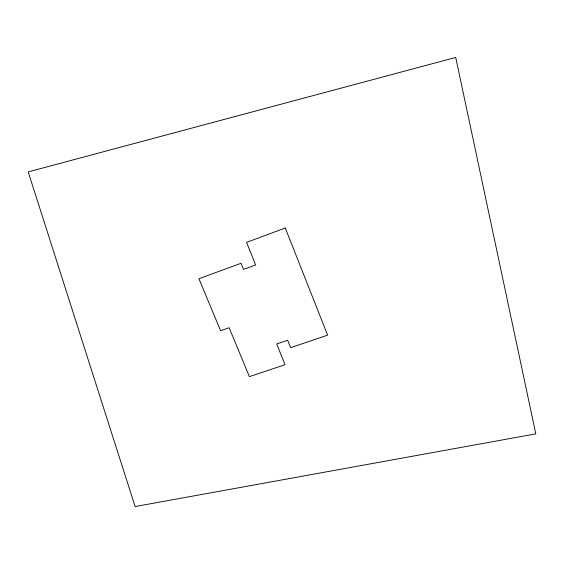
<?xml version="1.0" encoding="UTF-8"?>
<svg xmlns="http://www.w3.org/2000/svg" width="564" height="564" viewBox="0 0 564 564"><rect width="100%" height="100%" fill="white"/><g stroke="black" fill="none" stroke-linecap="round" stroke-linejoin="round"><path stroke-width="0.85" d="M285.292 227.99L246.567 242.372L255.668 264.981L243.521 269.409L241.039 263.289L198.937 278.708L220.587 330.716L229.125 327.733L249.387 376.639L285.06 364.696L276.663 343.969L287.64 340.226L290.629 347.678L327.621 335.143L285.292 227.99M455.726 57.45L28.2 171.9L135.106 506.55L535.8 433.871L455.726 57.45"/></g></svg>
